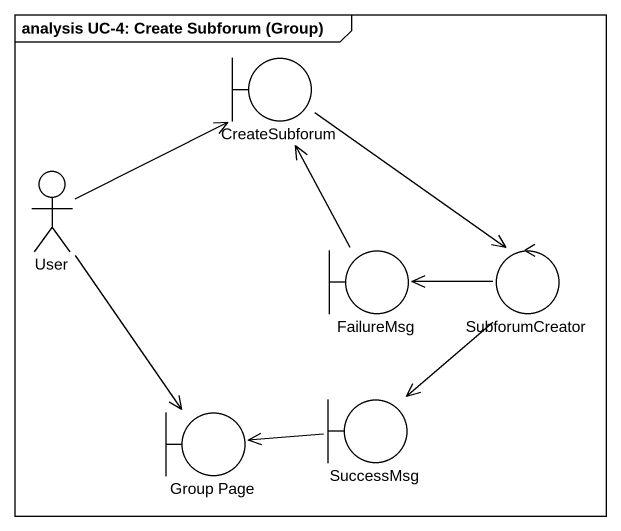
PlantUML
@startuml
mainframe analysis UC-4: Create Subforum (Group)
boundary CreateSubforum
actor User
boundary FailureMsg
control SubforumCreator
boundary "Group Page" as Group_Page
boundary SuccessMsg
CreateSubforum --> SubforumCreator
User -right-> CreateSubforum
User --> Group_Page
FailureMsg -up-> CreateSubforum
SubforumCreator -left-> FailureMsg
SubforumCreator --> SuccessMsg
SuccessMsg -left-> Group_Page
@enduml
